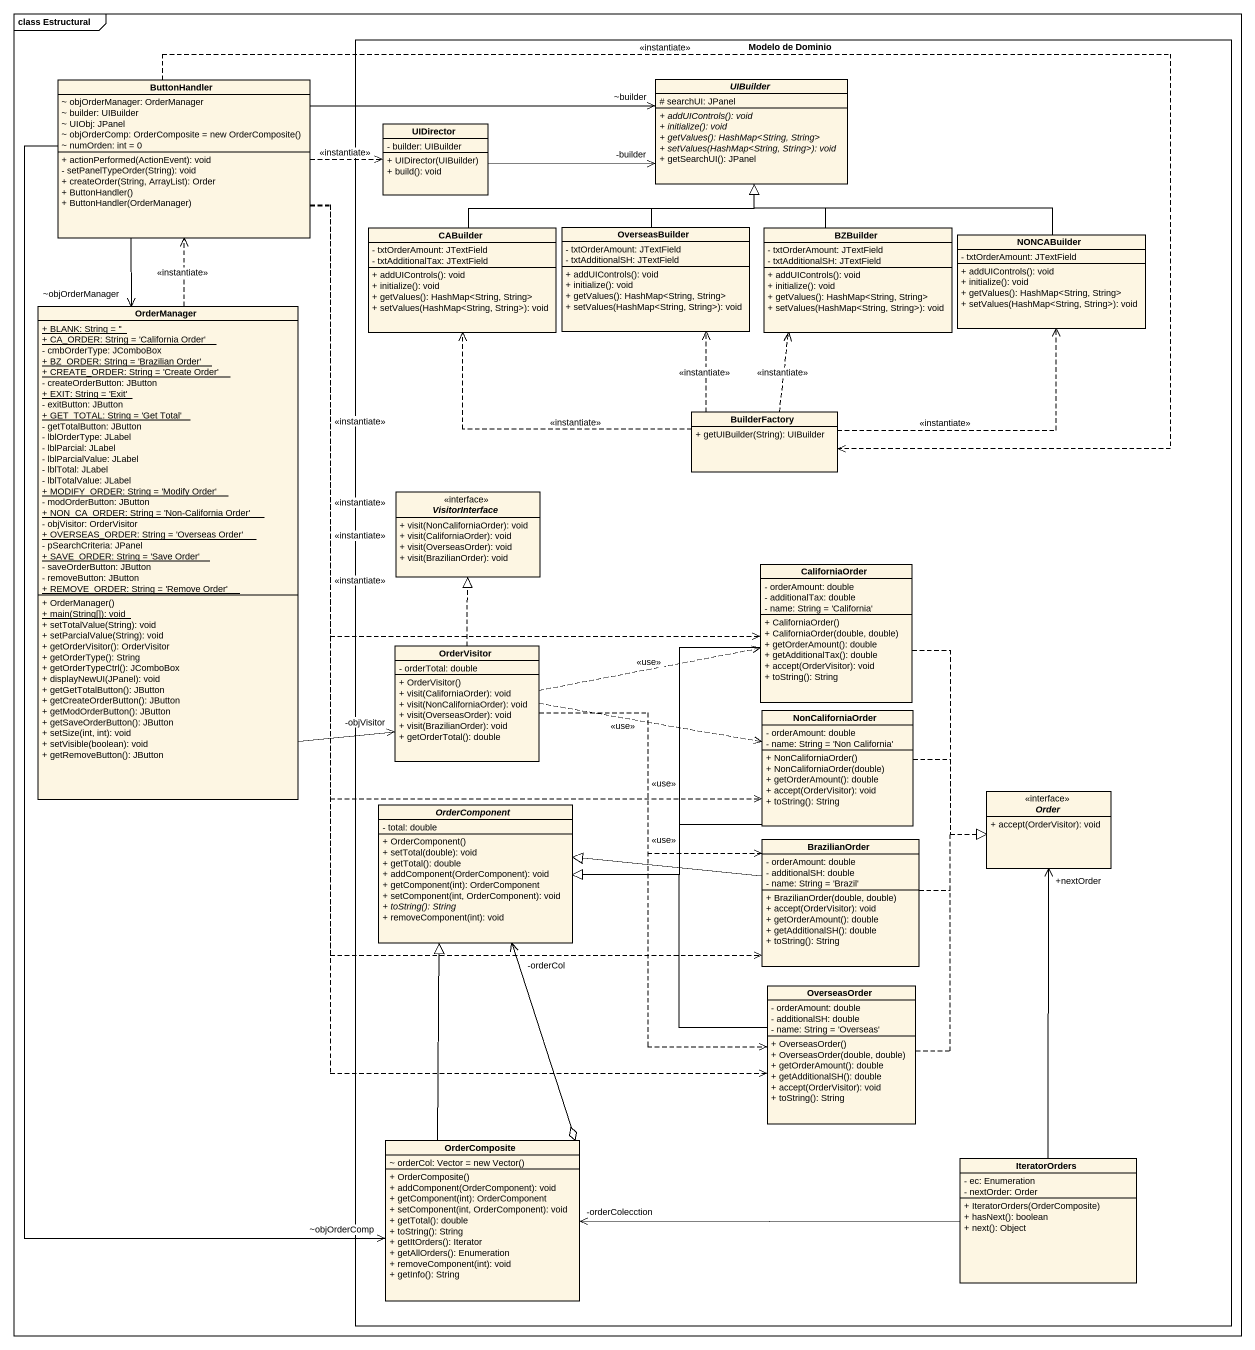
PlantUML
@startuml
mainframe class Estructural
hide circle
hide empty members
skinparam classAttributeIconSize 0
rectangle "Modelo de Dominio" as Modelo_de_Dominio {
  abstract class UIBuilder {
    # searchUI: JPanel
    {abstract} + addUIControls(): void
    {abstract} + initialize(): void
    {abstract} + getValues(): HashMap<String, String>
    {abstract} + setValues(HashMap<String, String>): void
    + getSearchUI(): JPanel
  }
  class UIDirector {
    - builder: UIBuilder
    + UIDirector(UIBuilder)
    + build(): void
  }
  class CABuilder {
    - txtOrderAmount: JTextField
    - txtAdditionalTax: JTextField
    + addUIControls(): void
    + initialize(): void
    + getValues(): HashMap<String, String>
    + setValues(HashMap<String, String>): void
  }
  class OverseasBuilder {
    - txtOrderAmount: JTextField
    - txtAdditionalSH: JTextField
    + addUIControls(): void
    + initialize(): void
    + getValues(): HashMap<String, String>
    + setValues(HashMap<String, String>): void
  }
  class BZBuilder {
    - txtOrderAmount: JTextField
    - txtAdditionalSH: JTextField
    + addUIControls(): void
    + initialize(): void
    + getValues(): HashMap<String, String>
    + setValues(HashMap<String, String>): void
  }
  class NONCABuilder {
    - txtOrderAmount: JTextField
    + addUIControls(): void
    + initialize(): void
    + getValues(): HashMap<String, String>
    + setValues(HashMap<String, String>): void
  }
  class BuilderFactory {
    + getUIBuilder(String): UIBuilder
  }
  interface VisitorInterface <<interface>> {
    + visit(NonCaliforniaOrder): void
    + visit(CaliforniaOrder): void
    + visit(OverseasOrder): void
    + visit(BrazilianOrder): void
  }
  class CaliforniaOrder {
    - orderAmount: double
    - additionalTax: double
    - name: String = 'California'
    + CaliforniaOrder()
    + CaliforniaOrder(double, double)
    + getOrderAmount(): double
    + getAdditionalTax(): double
    + accept(OrderVisitor): void
    + toString(): String
  }
  class OrderVisitor {
    - orderTotal: double
    + OrderVisitor()
    + visit(CaliforniaOrder): void
    + visit(NonCaliforniaOrder): void
    + visit(OverseasOrder): void
    + visit(BrazilianOrder): void
    + getOrderTotal(): double
  }
  class NonCaliforniaOrder {
    - orderAmount: double
    - name: String = 'Non California'
    + NonCaliforniaOrder()
    + NonCaliforniaOrder(double)
    + getOrderAmount(): double
    + accept(OrderVisitor): void
    + toString(): String
  }
  abstract class OrderComponent {
    - total: double
    + OrderComponent()
    + setTotal(double): void
    + getTotal(): double
    + addComponent(OrderComponent): void
    + getComponent(int): OrderComponent
    + setComponent(int, OrderComponent): void
    {abstract} + toString(): String
    + removeComponent(int): void
  }
  interface Order <<interface>> {
    + accept(OrderVisitor): void
  }
  class BrazilianOrder {
    - orderAmount: double
    - additionalSH: double
    - name: String = 'Brazil'
    + BrazilianOrder(double, double)
    + accept(OrderVisitor): void
    + getOrderAmount(): double
    + getAdditionalSH(): double
    + toString(): String
  }
  class OverseasOrder {
    - orderAmount: double
    - additionalSH: double
    - name: String = 'Overseas'
    + OverseasOrder()
    + OverseasOrder(double, double)
    + getOrderAmount(): double
    + getAdditionalSH(): double
    + accept(OrderVisitor): void
    + toString(): String
  }
  class OrderComposite {
    {field} ~ orderCol: Vector = new Vector()
    + OrderComposite()
    + addComponent(OrderComponent): void
    + getComponent(int): OrderComponent
    + setComponent(int, OrderComponent): void
    + getTotal(): double
    + toString(): String
    + getItOrders(): Iterator
    + getAllOrders(): Enumeration
    + removeComponent(int): void
    + getInfo(): String
  }
  class IteratorOrders {
    - ec: Enumeration
    - nextOrder: Order
    + IteratorOrders(OrderComposite)
    + hasNext(): boolean
    + next(): Object
  }
}
class ButtonHandler {
  ~ objOrderManager: OrderManager
  ~ builder: UIBuilder
  ~ UIObj: JPanel
  {field} ~ objOrderComp: OrderComposite = new OrderComposite()
  ~ numOrden: int = 0
  + actionPerformed(ActionEvent): void
  - setPanelTypeOrder(String): void
  + createOrder(String, ArrayList): Order
  + ButtonHandler()
  + ButtonHandler(OrderManager)
}
class OrderManager {
  {static} + BLANK: String = ''
  {static} + CA_ORDER: String = 'California Order'
  - cmbOrderType: JComboBox
  {static} + BZ_ORDER: String = 'Brazilian Order'
  {static} + CREATE_ORDER: String = 'Create Order'
  - createOrderButton: JButton
  {static} + EXIT: String = 'Exit'
  - exitButton: JButton
  {static} + GET_TOTAL: String = 'Get Total'
  - getTotalButton: JButton
  - lblOrderType: JLabel
  - lblParcial: JLabel
  - lblParcialValue: JLabel
  - lblTotal: JLabel
  - lblTotalValue: JLabel
  {static} + MODIFY_ORDER: String = 'Modify Order'
  - modOrderButton: JButton
  {static} + NON_CA_ORDER: String = 'Non-California Order'
  - objVisitor: OrderVisitor
  {static} + OVERSEAS_ORDER: String = 'Overseas Order'
  - pSearchCriteria: JPanel
  {static} + SAVE_ORDER: String = 'Save Order'
  - saveOrderButton: JButton
  - removeButton: JButton
  {static} + REMOVE_ORDER: String = 'Remove Order'
  + OrderManager()
  {static} + main(String[]): void
  + setTotalValue(String): void
  + setParcialValue(String): void
  + getOrderVisitor(): OrderVisitor
  + getOrderType(): String
  + getOrderTypeCtrl(): JComboBox
  + displayNewUI(JPanel): void
  + getGetTotalButton(): JButton
  + getCreateOrderButton(): JButton
  + getModOrderButton(): JButton
  + getSaveOrderButton(): JButton
  + setSize(int, int): void
  + setVisible(boolean): void
  + getRemoveButton(): JButton
}
ButtonHandler -right-> "~builder" UIBuilder
ButtonHandler .right.> UIDirector : <<instantiate>>
ButtonHandler --> "~objOrderManager" OrderManager
ButtonHandler .right.> BuilderFactory : <<instantiate>>
ButtonHandler ..> CaliforniaOrder : <<instantiate>>
ButtonHandler ..> NonCaliforniaOrder : <<instantiate>>
ButtonHandler ..> BrazilianOrder : <<instantiate>>
ButtonHandler ..> OverseasOrder : <<instantiate>>
ButtonHandler --> "~objOrderComp" OrderComposite
UIDirector -right-> "-builder" UIBuilder
CABuilder -right-|> UIBuilder
OverseasBuilder -up-|> UIBuilder
BZBuilder -up-|> UIBuilder
NONCABuilder -left-|> UIBuilder
OrderManager .up.> ButtonHandler : <<instantiate>>
OrderManager -right-> "-objVisitor" OrderVisitor
BuilderFactory .left.> CABuilder : <<instantiate>>
BuilderFactory .up.> OverseasBuilder : <<instantiate>>
BuilderFactory .up.> BZBuilder : <<instantiate>>
BuilderFactory .right.> NONCABuilder : <<instantiate>>
CaliforniaOrder --|> OrderComponent
CaliforniaOrder ..|> Order
OrderVisitor .up.|> VisitorInterface
OrderVisitor .right.> CaliforniaOrder : <<use>>
OrderVisitor .right.> NonCaliforniaOrder : <<use>>
OrderVisitor .right.> BrazilianOrder : <<use>>
OrderVisitor ..> OverseasOrder : <<use>>
NonCaliforniaOrder -left-|> OrderComponent
NonCaliforniaOrder .right.|> Order
OrderComponent "-orderCol" <--o OrderComposite
BrazilianOrder -left-|> OrderComponent
BrazilianOrder .right.|> Order
OverseasOrder -left-|> OrderComponent
OverseasOrder .up.|> Order
OrderComposite -up-|> OrderComponent
IteratorOrders -up-> "+nextOrder" Order
IteratorOrders -left-> "-orderColecction" OrderComposite
@enduml
